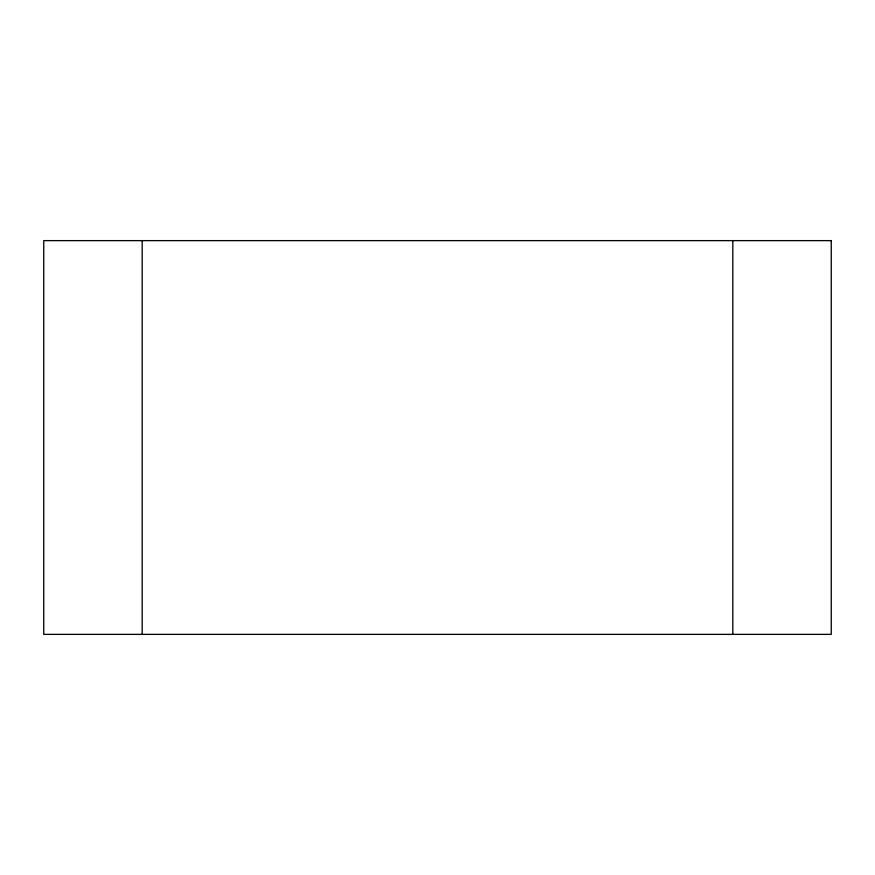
<?xml version="1.0" encoding="UTF-8"?>
<svg xmlns="http://www.w3.org/2000/svg" width="875" height="875" viewBox="0 0 875 875"><rect width="100%" height="100%" fill="white"/><g stroke="black" fill="none" stroke-linecap="round" stroke-linejoin="round"><path stroke-width="1.31" d="M732.812 240.625L732.812 634.375M142.188 240.625L142.188 634.375M831.25 240.625L43.75 240.625L43.75 634.375L831.25 634.375L831.25 240.625"/></g></svg>
